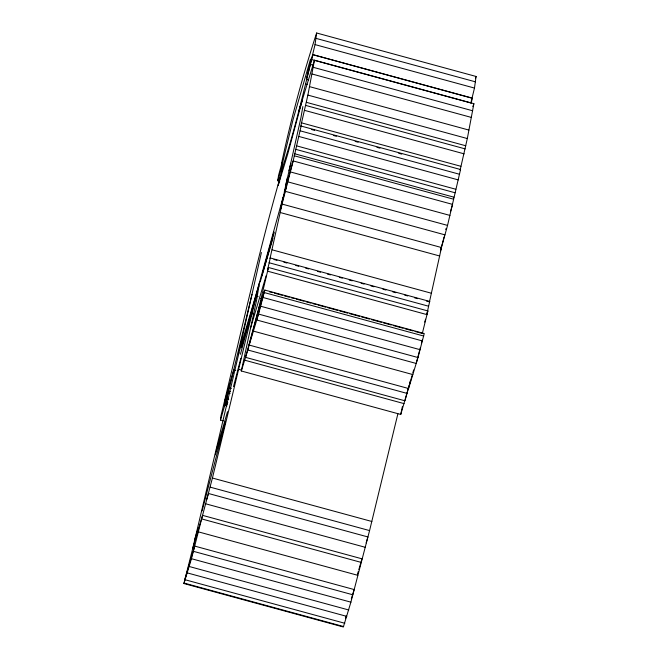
<?xml version="1.0" encoding="UTF-8"?>
<svg xmlns="http://www.w3.org/2000/svg" width="660" height="660" viewBox="0 0 660 660"><rect width="100%" height="100%" fill="white"/><g stroke="black" fill="none" stroke-linecap="round" stroke-linejoin="round"><path stroke-width="0.99" d="M261.418 252.491L238.549 353.95L257.284 290.392L293.155 160.933L301.125 126.06L460.564 169.521L447.546 225.407L440.435 251.155M311.809 59.614L471.248 103.075L472.288 98.117L312.848 54.656C302.973 93.596 294.335 132.99 281.242 171.023L282.034 162.69L281.531 163.54C290.895 119.493 302.585 75.801 316.643 33L476.083 76.461L474.474 88.06L470.877 102.844M422.392 333.176L427.894 310.951L268.455 267.49L258.555 309.103L245.545 357.349L404.976 400.81L409.084 385.58M397.889 413.803L369.575 530.59L350.897 602.167L343.357 627L183.917 583.539L192.802 548.13L239.011 352.762M281.828 165.974L293.015 119.732L310.53 59.037L306.71 78.226L308.327 72.493L315.034 44.599L316.643 33M223.451 420.865L220.481 420.057L225.547 402.666L227.527 403.202M301.125 126.06L300.704 126.563L307.882 95.09L314.457 60.209L473.888 103.669L467.321 138.55L460.144 170.024L460.564 169.521M287.463 177.424L285.623 185.65M241.42 347.729L259.421 282.826M412.31 374.83L400.744 414.447L241.304 370.986L256.492 300.688L259.025 285.648L258.497 287.257M264.825 290.062L258.555 314.077L249.158 345.064L408.598 388.525L417.986 357.538L424.256 333.523L264.825 290.062L259.223 307.114L247.822 349.998L241.304 370.986M427.894 310.951L426.896 313.838L429.709 301.43L270.278 257.969L267.457 270.377L268.455 267.49M282.975 197.62L281.292 205.681L286.63 185.047L285.128 191.557M284.237 192.266L300.919 117.777L302.858 106.549M270.278 257.969L270.022 258.423L282.051 204.072L293.155 160.933L452.595 204.394L450.45 211.612M400.744 414.447L402.402 406.494M426.492 301.075L429.462 301.884L441.49 247.533L282.051 204.072L280.541 209.154L281.638 204.715M225.225 403.532L227.263 394.234L224.161 406.065L226.751 398.665L252.004 294.335M192.802 548.13L202.554 515.361L212.429 478.03L257.483 290.977M288.964 170.825L290.837 163.201L290.425 163.862M183.917 583.539L191.466 558.707L202.554 515.361L361.993 558.822L358.809 569.663M264.025 291.637L256.748 319.993L416.188 363.454L420.313 347.746M421.525 342.887L422.251 339.966M298.419 112.266L302.181 100.625L287.628 154.39L278.198 185.295L282.876 166.658M442.596 242.707L444.073 236.94M233.491 386.628L240.867 358.314M202.084 510.955L225.522 421.261M240.422 354.288L256.171 296.117L258.151 296.653M440.575 250.033L441.078 248.176L440.731 249.142M409.596 383.674L410.371 380.82M412.838 372.867L413.638 369.938M224.697 401.28L233.772 369.913L235.752 370.458M281.589 168.036L277.761 180.733L279.741 181.269M441.326 247.261L442.34 243.614M263.06 271.046L274.024 231.899M280.45 176.36C257.738 255.395 240.438 335.816 221.001 415.66L220.481 420.057M299.689 108.496L314.457 60.209M274.098 232.749L261.872 275.806M272.959 238.21L260.164 282.026M216.282 450.169L227.518 411.716M445.772 229.556L446.069 228.508M250.421 328.515L266.137 275.756M184.693 579.818L194.733 546.101L354.173 589.562L351.31 598.909M345.493 618.585L346.318 615.772M222.659 430.733L215.333 454.864M357.357 574.588L358.223 571.634M206.704 499.463L208.469 493.49L367.909 536.951L366.143 542.924M424.718 322.105L425.576 319.217M282.034 162.69L278.561 175.345L277.761 180.733M194.791 539.303L198.297 527.917M258.555 309.103L259.223 307.114M472.865 106.582L473.888 103.669M475.439 78.259L476.083 76.461M429.462 301.884L429.709 301.43M312.848 54.656L471.058 97.927M316.074 38.387L475.505 81.848M315.034 44.599L474.474 88.06M310.629 64.465L313.599 65.274M313.236 67.312L472.667 110.773M312.081 74.002L471.52 117.463M306.751 79.497L308.731 80.033M305.415 83.935L307.395 84.472M309.449 86.608L468.889 130.069M307.882 95.09L467.321 138.55M306.372 102.325L465.811 145.786M305.728 105.427L465.16 148.888M304.689 110.385L464.129 153.846M301.488 122.843L460.919 166.304M311.602 129.533L314.572 130.342M333.391 135.465L336.361 136.282M355.171 141.405L358.141 142.213M376.959 147.345L379.929 148.154M398.747 153.285L401.717 154.094M300.135 130.812L459.566 174.273M298.832 136.438L458.263 179.908M296.406 145.802L455.837 189.263M295.672 149.317L455.111 192.778M294.533 153.731L453.964 197.191M294.113 155.735L453.544 199.196M290.515 171.955L449.947 215.416M288.115 181.945L447.546 225.407M285.565 191.408L444.997 234.869M280.286 212.545L439.717 256.006M272.077 249.802L431.516 293.263M273.983 259.504L276.961 260.312M283.891 262.201L286.861 263.01M295.771 265.444L298.741 266.252M305.679 268.141L308.649 268.95M317.559 271.375L320.529 272.192M327.459 274.082L330.429 274.89M339.347 277.315L342.317 278.124M349.247 280.022L352.217 280.83M361.135 283.255L364.105 284.064M371.036 285.953L374.005 286.77M382.915 289.195L385.885 290.004M392.824 291.893L395.794 292.702M404.704 295.135L407.674 295.944M414.604 297.833L417.582 298.642M269.057 262.729L428.488 306.19M267.679 271.202L427.119 314.663M269.445 291.794L272.415 292.611M274.395 293.147L282.315 295.309M284.295 295.845L289.253 297.198M291.233 297.734L294.203 298.543M296.183 299.087L304.103 301.249M306.083 301.785L311.033 303.138M313.013 303.674L315.983 304.483M317.971 305.027L325.891 307.189M327.871 307.725L337.772 310.423M339.751 310.967L347.68 313.12M349.66 313.665L359.56 316.363M361.54 316.899L369.46 319.06M371.44 319.605L381.348 322.303M383.328 322.839L391.248 325M393.228 325.545L403.136 328.243M405.116 328.779L413.036 330.94M415.016 331.477L422.936 333.638M264.297 292.578L423.736 336.039M263.051 297.495L422.491 340.956M260.716 298.485L262.705 299.021M260.758 306.257L420.197 349.717M258.555 314.077L417.986 357.538M251.905 313.665L253.886 314.201M253.44 331.122L412.879 374.583M247.822 349.998L407.261 393.459M244.662 360.178L404.101 403.639M238.697 369.344L241.667 370.161M229.358 387.948L231.338 388.492M230.571 391.693L228.591 391.157L226.421 399.308L226.751 398.665L228.731 399.209M228.137 393.071L230.117 393.608M225.868 401.791L227.849 402.336M225.34 404.101L227.321 404.646M224.977 405.388L226.958 405.925M212.429 478.03L371.869 521.491M210.144 487.13L369.575 530.59M205.763 503.819L365.195 547.28M201.679 518.917L361.111 562.378M198.355 531.853L357.786 575.314M193.405 551.323L352.844 594.784M191.466 558.707L350.897 602.167M189.313 566.528L348.752 609.988M187.39 572.929L346.83 616.39M185.369 579.81L344.809 623.271M184.206 583.093L343.645 626.563"/></g></svg>
